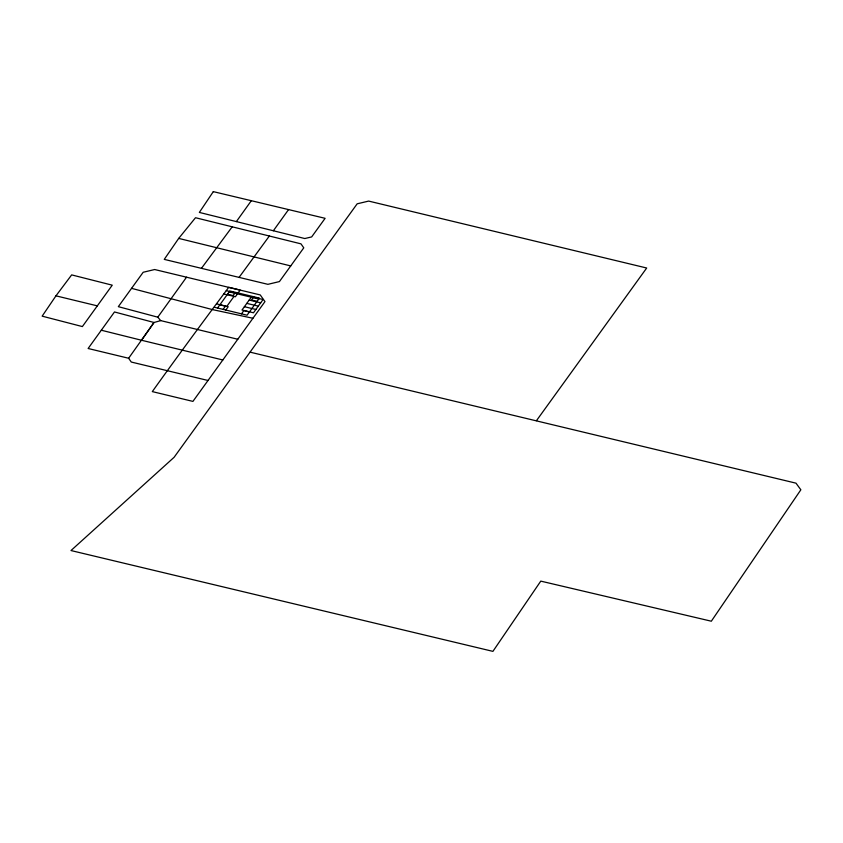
<?xml version="1.0" encoding="UTF-8"?>
<svg xmlns="http://www.w3.org/2000/svg" width="843" height="843" viewBox="0 0 843 843"><rect width="100%" height="100%" fill="white"/><g stroke="black" fill="none" stroke-linecap="round" stroke-linejoin="round"><path stroke-width="1.26" d="M55.954 295.84L71.666 274.892L112.256 285.176L82.372 326.568L42.15 316.157L55.954 295.84L97.303 305.861M178.695 238.4L164.259 259.381L267.905 284.333L279.423 281.583L303.775 247.842L300.972 243.848L195.513 217.726L178.695 238.4L290.74 265.924M101.318 330.224L141.55 340.256L154.027 322.49L114.49 311.963L88.125 348.496L128.631 358.254L154.006 322.5L160.718 320.614L237.789 339.255M236.367 221.593L251.319 200.697M273.364 230.75L288.559 209.591M223.911 293.975L235.397 296.747L240.192 290.108L228.706 287.337C202.952 321.889 177.367 356.536 152.309 391.605L192.921 401.394L264.976 301.594L260.245 294.934L154.669 269.528L143.173 272.268L118.326 306.662L157.789 317.179L186.545 277.189M217.494 308.074L229.854 290.983L259.433 298.106L247.073 315.208L214.322 307.242M223.089 309.423L225.439 306.188L219.833 304.839M234.797 293.238L233.111 295.566L227.505 294.218M226.83 306.367L234.017 296.409M225.808 310.013L228.211 306.694L216.714 303.923M241.477 313.859L243.827 310.614L249.423 311.963M253.185 297.663L251.499 300.003L257.094 301.351M536.443 420.689L646.697 268.011L368.665 201.087L357.169 203.816L174.111 457.285L70.981 550.542L492.913 651.365L540.774 581.122L711.323 621.207L800.85 489.794L795.992 483.165L250.044 352.142M269.349 236.019L239.075 277.389M232.204 226.82L201.445 268.327M252.932 318.264L212.594 309.634L131.55 288.348M208.01 380.478L131.287 362.047L128.631 358.254M226.303 290.656L237.8 293.427M229.191 291.889L258.78 299.012M249.191 300.066L260.687 302.837M246.788 303.385L258.285 306.146M244.396 306.704L255.882 309.465M141.55 340.256L222.826 359.972M157.789 317.179L160.718 320.614M213.311 191.635L199.348 212.425L304.776 238.537L311.657 236.925L325.113 218.316L213.311 191.635M251.583 296.747L241.994 310.013L253.49 312.785L263.079 299.518L251.583 296.747"/></g></svg>
